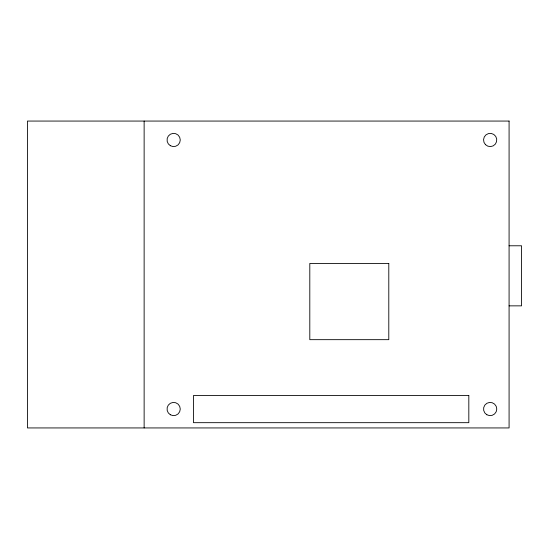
<?xml version="1.0" encoding="UTF-8"?>
<svg xmlns="http://www.w3.org/2000/svg" width="549" height="549" viewBox="0 0 549 549"><rect width="100%" height="100%" fill="white"/><g stroke="black" fill="none" stroke-linecap="round" stroke-linejoin="round"><path stroke-width="0.82" d="M509.081 245.78L521.55 245.78L521.55 305.855L509.081 305.855M144.133 121.061L144.133 427.939M509.081 121.061L27.45 121.061L27.45 427.939L509.081 427.939L509.081 121.061M388.795 263.451L309.801 263.451L309.801 339.666L388.795 339.666L388.795 263.451M468.819 395.513L193.468 395.513L193.468 422.675L468.819 422.675L468.819 395.513M170.341 414.756A6.615 6.615 0 0 0 180.264 409.026A6.615 6.615 0 0 0 170.341 403.295A6.615 6.615 0 0 0 170.341 414.756M485.481 144.655A6.615 6.615 0 0 0 496.557 141.69A6.615 6.615 0 0 0 488.452 133.585A6.615 6.615 0 0 0 485.481 144.655M486.853 414.756A6.615 6.615 0 0 0 496.776 409.026A6.615 6.615 0 0 0 486.853 403.295A6.615 6.615 0 0 0 486.853 414.756M170.341 145.705A6.615 6.615 0 0 0 180.264 139.974A6.615 6.615 0 0 0 170.341 134.244A6.615 6.615 0 0 0 170.341 145.705"/></g></svg>
